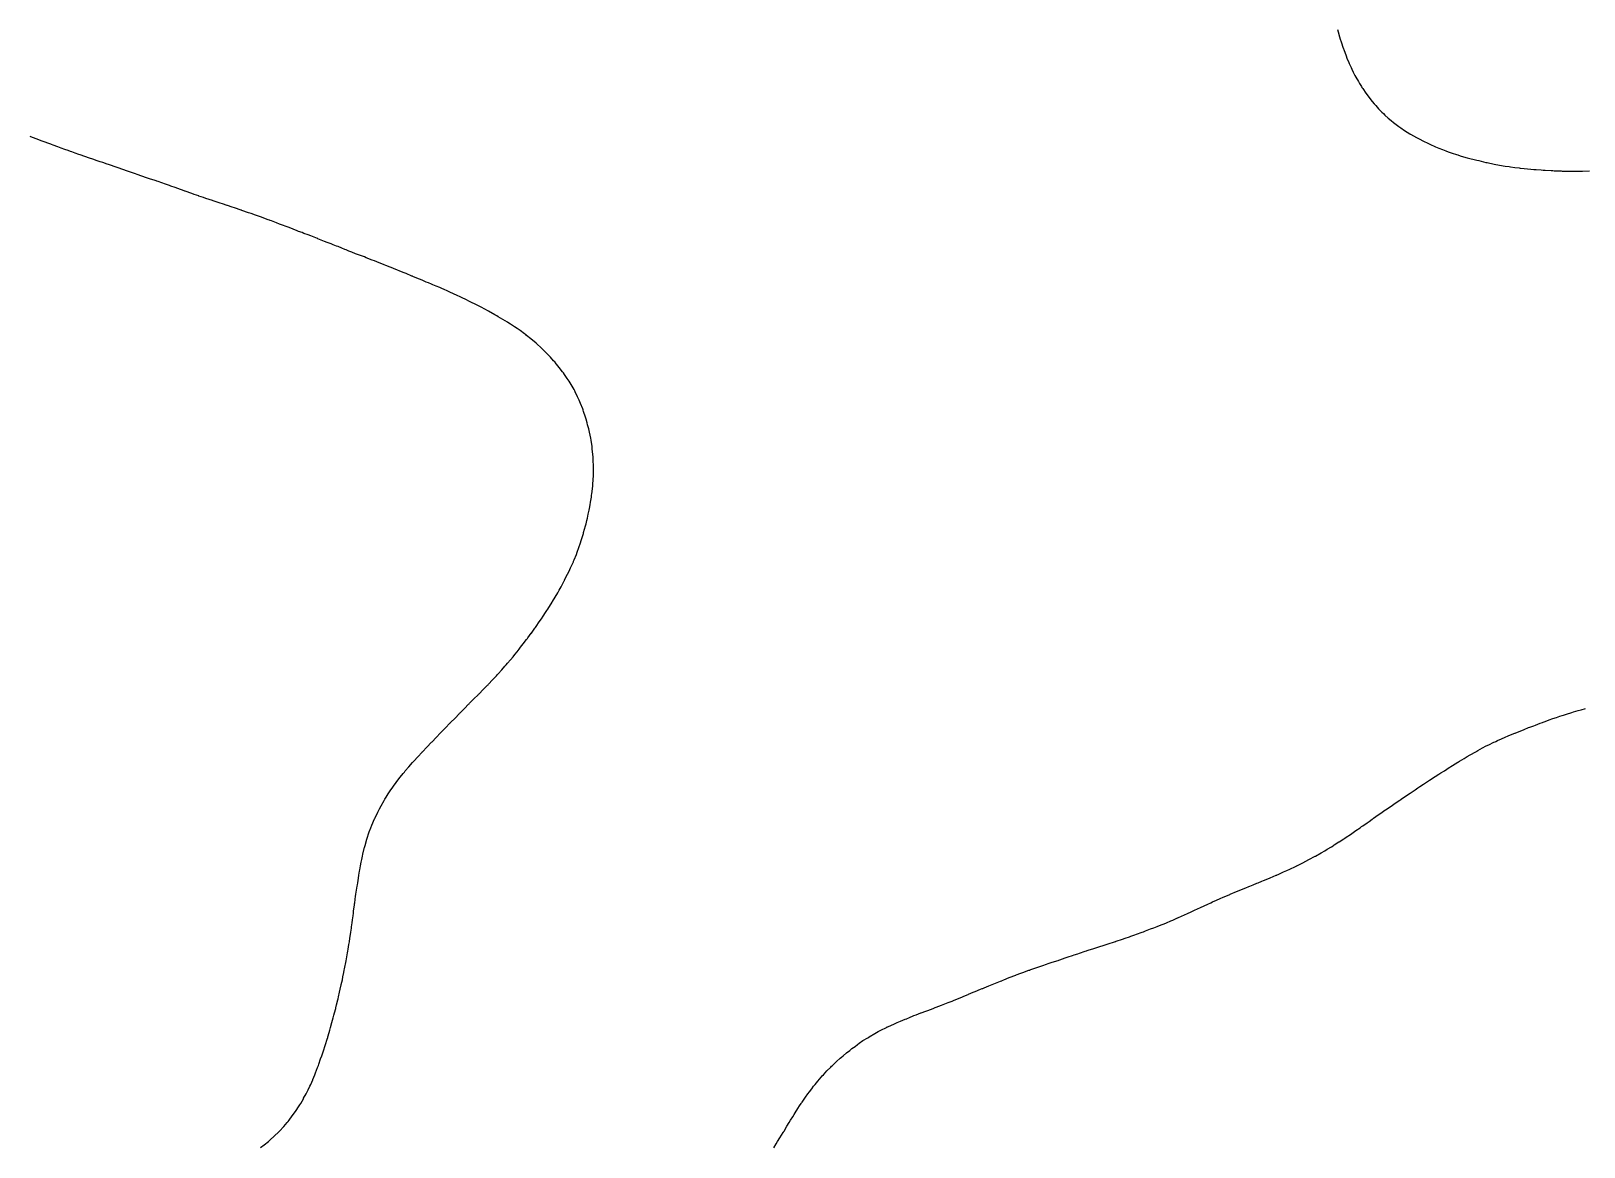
# Model space of a CAD drawing. Extents: x -717078 to -715000, y -984629 to -984000.
# Drawn here: x -715437.7 to -715274.2, y -984363.1 to -984245.7 of the extents above; entities that cross this region are included whole.
import ezdxf

# ---------------------------------------------------------------- set-up
doc = ezdxf.new("R2010")
doc.units = 0
doc.layers.add('buffer_B2_0_1_clip', color=7, linetype='Continuous')

msp = doc.modelspace()

# ---------------------------------------------------------------- linework, layer by layer
at = {"layer": 'buffer_B2_0_1_clip'}
for points in [[(-715300.17, -984245.5), (-715300.03, -984245.97), (-715300.01, -984246.01), (-715299.87, -984246.5), (-715299.78, -984246.78), (-715299.55, -984247.45), (-715299.53, -984247.5), (-715299.53, -984247.53), (-715299.5, -984247.59), (-715299.26, -984248.26), (-715299.17, -984248.5), (-715298.97, -984248.97), (-715298.92, -984249.08), (-715298.73, -984249.5), (-715298.66, -984249.66), (-715298.5, -984249.96), (-715298.32, -984250.32), (-715298.22, -984250.5), (-715297.96, -984250.96), (-715297.83, -984251.17), (-715297.63, -984251.5), (-715297.58, -984251.58), (-715297.5, -984251.69), (-715297.18, -984252.17), (-715296.94, -984252.5), (-715296.75, -984252.75), (-715296.5, -984253.06), (-715296.3, -984253.3), (-715296.13, -984253.5), (-715295.83, -984253.83), (-715295.5, -984254.17), (-715295.33, -984254.33), (-715295.16, -984254.5), (-715294.81, -984254.81), (-715294.5, -984255.08), (-715294.27, -984255.27), (-715293.98, -984255.5), (-715293.7, -984255.7), (-715293.5, -984255.85), (-715293.11, -984256.11), (-715292.53, -984256.47), (-715292.5, -984256.49), (-715292.49, -984256.49), (-715292.48, -984256.5), (-715291.85, -984256.85), (-715291.5, -984257.04), (-715291.19, -984257.19), (-715290.56, -984257.5), (-715290.52, -984257.52), (-715290.5, -984257.53), (-715290.45, -984257.55), (-715289.83, -984257.83), (-715289.5, -984257.96), (-715289.11, -984258.11), (-715288.75, -984258.25), (-715288.5, -984258.35), (-715288.39, -984258.39), (-715288.07, -984258.5), (-715287.64, -984258.64), (-715287.5, -984258.69), (-715287.23, -984258.77), (-715286.88, -984258.88), (-715286.5, -984258.99), (-715285.5, -984259.24), (-715285.29, -984259.29), (-715284.53, -984259.47), (-715284.5, -984259.48), (-715284.48, -984259.48), (-715284.39, -984259.5), (-715283.65, -984259.65), (-715283.5, -984259.68), (-715282.5, -984259.86), (-715282.08, -984259.92), (-715281.94, -984259.94), (-715281.5, -984260), (-715281.05, -984260.05), (-715280.93, -984260.07), (-715280.5, -984260.12), (-715280.15, -984260.15), (-715279.82, -984260.18), (-715279.5, -984260.21), (-715279.23, -984260.23), (-715278.73, -984260.27), (-715278.5, -984260.29), (-715278.3, -984260.3), (-715277.66, -984260.34), (-715277.5, -984260.34), (-715277.35, -984260.35), (-715276.63, -984260.37), (-715276.5, -984260.38), (-715276.38, -984260.38), (-715275.62, -984260.38), (-715275.5, -984260.38), (-715275.38, -984260.38), (-715274.62, -984260.38), (-715274.5, -984260.38), (-715274.38, -984260.38), (-715273.63, -984260.37)], [(-715413.5, -984363.15), (-715413.14, -984362.86), (-715412.67, -984362.5), (-715412.58, -984362.42), (-715412.5, -984362.35), (-715412.06, -984361.94), (-715411.59, -984361.5), (-715411.55, -984361.45), (-715411.5, -984361.41), (-715411.07, -984360.93), (-715410.69, -984360.5), (-715410.6, -984360.4), (-715410.5, -984360.26), (-715410.17, -984359.83), (-715409.92, -984359.5), (-715409.75, -984359.25), (-715409.5, -984358.87), (-715409.36, -984358.64), (-715409.27, -984358.5), (-715408.99, -984358.01), (-715408.97, -984357.97), (-715408.7, -984357.5), (-715408.64, -984357.36), (-715408.5, -984357.08), (-715408.31, -984356.69), (-715408.22, -984356.5), (-715408.01, -984356.01), (-715408, -984356), (-715407.79, -984355.5), (-715407.71, -984355.29), (-715407.5, -984354.74), (-715407.43, -984354.57), (-715407.41, -984354.5), (-715407.36, -984354.36), (-715407.18, -984353.82), (-715407.06, -984353.5), (-715406.93, -984353.07), (-715406.85, -984352.85), (-715406.73, -984352.5), (-715406.68, -984352.32), (-715406.5, -984351.75), (-715406.44, -984351.56), (-715406.42, -984351.5), (-715406.39, -984351.39), (-715406.22, -984350.78), (-715406.14, -984350.5), (-715406, -984350), (-715406, -984350), (-715405.86, -984349.5), (-715405.79, -984349.21), (-715405.62, -984348.62), (-715405.59, -984348.5), (-715405.57, -984348.43), (-715405.5, -984348.13), (-715405.38, -984347.62), (-715405.35, -984347.5), (-715405.3, -984347.3), (-715405.19, -984346.81), (-715405.11, -984346.5), (-715405.01, -984346.01), (-715405.01, -984345.99), (-715404.89, -984345.5), (-715404.83, -984345.17), (-715404.74, -984344.74), (-715404.69, -984344.5), (-715404.66, -984344.34), (-715404.5, -984343.51), (-715404.5, -984343.5), (-715404.5, -984343.5), (-715404.5, -984343.5), (-715404.35, -984342.65), (-715404.32, -984342.5), (-715404.28, -984342.28), (-715404.21, -984341.79), (-715404.16, -984341.5), (-715404.1, -984341.1), (-715404.07, -984340.93), (-715404.01, -984340.5), (-715403.95, -984340.05), (-715403.93, -984339.93), (-715403.88, -984339.5), (-715403.83, -984339.17), (-715403.77, -984338.77), (-715403.74, -984338.5), (-715403.71, -984338.29), (-715403.62, -984337.62), (-715403.61, -984337.5), (-715403.6, -984337.4), (-715403.5, -984336.68), (-715403.48, -984336.52), (-715403.48, -984336.5), (-715403.47, -984336.47), (-715403.35, -984335.65), (-715403.32, -984335.5), (-715403.28, -984335.28), (-715403.21, -984334.79), (-715403.16, -984334.5), (-715403.08, -984334.08), (-715403.06, -984333.94), (-715402.98, -984333.5), (-715402.9, -984333.1), (-715402.84, -984332.84), (-715402.78, -984332.5), (-715402.73, -984332.27), (-715402.55, -984331.55), (-715402.54, -984331.5), (-715402.53, -984331.47), (-715402.5, -984331.36), (-715402.32, -984330.68), (-715402.26, -984330.5), (-715402.13, -984330.13), (-715402.07, -984329.93), (-715401.91, -984329.5), (-715401.79, -984329.21), (-715401.5, -984328.55), (-715401.48, -984328.52), (-715401.48, -984328.5), (-715401.46, -984328.46), (-715401.16, -984327.84), (-715400.99, -984327.5), (-715400.82, -984327.18), (-715400.5, -984326.64), (-715400.45, -984326.55), (-715400.42, -984326.5), (-715400.28, -984326.28), (-715400.07, -984325.93), (-715399.78, -984325.5), (-715399.66, -984325.34), (-715399.5, -984325.12), (-715399.25, -984324.75), (-715399.06, -984324.5), (-715398.82, -984324.18), (-715398.5, -984323.79), (-715398.37, -984323.63), (-715398.27, -984323.5), (-715397.91, -984323.09), (-715397.5, -984322.63), (-715397.44, -984322.56), (-715397.38, -984322.5), (-715396.96, -984322.04), (-715396.5, -984321.55), (-715396.48, -984321.52), (-715396.45, -984321.5), (-715395.99, -984321.01), (-715395.5, -984320.5), (-715395.5, -984320.5), (-715395.5, -984320.5), (-715395.46, -984320.46), (-715395.02, -984319.98), (-715394.55, -984319.5), (-715394.52, -984319.48), (-715394.5, -984319.45), (-715394.03, -984318.97), (-715393.57, -984318.5), (-715393.53, -984318.47), (-715393.5, -984318.43), (-715393.04, -984317.96), (-715392.59, -984317.5), (-715392.55, -984317.45), (-715392.5, -984317.41), (-715392.05, -984316.95), (-715391.61, -984316.5), (-715391.55, -984316.45), (-715391.5, -984316.39), (-715391.06, -984315.94), (-715390.6, -984315.5), (-715390.55, -984315.45), (-715390.5, -984315.4), (-715390.06, -984314.94), (-715389.62, -984314.5), (-715389.56, -984314.44), (-715389.5, -984314.38), (-715389.08, -984313.92), (-715388.68, -984313.5), (-715388.59, -984313.41), (-715388.5, -984313.31), (-715388.12, -984312.88), (-715387.79, -984312.5), (-715387.65, -984312.35), (-715387.5, -984312.17), (-715387.19, -984311.81), (-715386.93, -984311.5), (-715386.74, -984311.26), (-715386.5, -984310.97), (-715386.29, -984310.71), (-715386.13, -984310.5), (-715385.86, -984310.14), (-715385.5, -984309.69), (-715385.42, -984309.58), (-715385.36, -984309.5), (-715385.01, -984309.01), (-715385, -984309), (-715384.64, -984308.5), (-715384.58, -984308.42), (-715384.5, -984308.31), (-715384.17, -984307.83), (-715383.94, -984307.5), (-715383.77, -984307.23), (-715383.5, -984306.83), (-715383.37, -984306.63), (-715383.28, -984306.5), (-715382.98, -984306.02), (-715382.92, -984305.93), (-715382.66, -984305.5), (-715382.6, -984305.4), (-715382.5, -984305.23), (-715382.23, -984304.77), (-715382.07, -984304.5), (-715381.87, -984304.13), (-715381.58, -984303.58), (-715381.54, -984303.5), (-715381.53, -984303.47), (-715381.5, -984303.42), (-715381.19, -984302.81), (-715381.04, -984302.5), (-715380.87, -984302.13), (-715380.65, -984301.65), (-715380.58, -984301.5), (-715380.56, -984301.44), (-715380.5, -984301.3), (-715380.27, -984300.73), (-715380.18, -984300.5), (-715380.01, -984300.01), (-715380.01, -984299.99), (-715379.83, -984299.5), (-715379.75, -984299.25), (-715379.53, -984298.53), (-715379.52, -984298.5), (-715379.51, -984298.49), (-715379.5, -984298.44), (-715379.29, -984297.71), (-715379.24, -984297.5), (-715379.16, -984297.16), (-715379.1, -984296.9), (-715379.01, -984296.5), (-715378.93, -984296.07), (-715378.9, -984295.9), (-715378.82, -984295.5), (-715378.78, -984295.22), (-715378.69, -984294.69), (-715378.66, -984294.5), (-715378.65, -984294.35), (-715378.55, -984293.55), (-715378.55, -984293.5), (-715378.55, -984293.45), (-715378.5, -984292.78), (-715378.48, -984292.52), (-715378.48, -984292.5), (-715378.48, -984292.48), (-715378.47, -984291.53), (-715378.47, -984291.5), (-715378.47, -984291.47), (-715378.5, -984290.78), (-715378.51, -984290.51), (-715378.51, -984290.5), (-715378.51, -984290.49), (-715378.6, -984289.6), (-715378.61, -984289.5), (-715378.62, -984289.38), (-715378.72, -984288.72), (-715378.75, -984288.5), (-715378.82, -984288.18), (-715378.88, -984287.88), (-715378.97, -984287.5), (-715379.08, -984287.08), (-715379.13, -984286.87), (-715379.23, -984286.5), (-715379.29, -984286.29), (-715379.5, -984285.68), (-715379.55, -984285.55), (-715379.56, -984285.5), (-715379.6, -984285.4), (-715379.83, -984284.83), (-715379.97, -984284.5), (-715380.14, -984284.14), (-715380.38, -984283.62), (-715380.44, -984283.5), (-715380.46, -984283.46), (-715380.5, -984283.39), (-715380.83, -984282.83), (-715381.03, -984282.5), (-715381.22, -984282.22), (-715381.5, -984281.8), (-715381.62, -984281.62), (-715381.72, -984281.5), (-715382.06, -984281.06), (-715382.5, -984280.52), (-715382.51, -984280.51), (-715382.51, -984280.5), (-715382.66, -984280.34), (-715382.98, -984279.98), (-715383.44, -984279.5), (-715383.5, -984279.44), (-715383.98, -984278.98), (-715384.44, -984278.56), (-715384.5, -984278.51), (-715384.5, -984278.5), (-715384.51, -984278.5), (-715385.05, -984278.05), (-715385.5, -984277.68), (-715385.6, -984277.6), (-715385.74, -984277.5), (-715386.18, -984277.18), (-715386.5, -984276.96), (-715386.77, -984276.77), (-715387.19, -984276.5), (-715387.38, -984276.38), (-715387.5, -984276.3), (-715387.99, -984276.01), (-715388, -984276), (-715388.5, -984275.71), (-715388.63, -984275.63), (-715388.86, -984275.5), (-715389.5, -984275.14), (-715389.91, -984274.91), (-715390.28, -984274.72), (-715390.5, -984274.6), (-715390.57, -984274.57), (-715390.7, -984274.5), (-715391.5, -984274.1), (-715391.9, -984273.9), (-715392.29, -984273.71), (-715392.5, -984273.61), (-715392.57, -984273.57), (-715392.73, -984273.5), (-715393.26, -984273.26), (-715393.5, -984273.15), (-715393.95, -984272.95), (-715394.12, -984272.88), (-715394.5, -984272.71), (-715394.65, -984272.65), (-715395.01, -984272.5), (-715395.36, -984272.36), (-715395.5, -984272.3), (-715395.84, -984272.16), (-715396.06, -984272.06), (-715396.5, -984271.88), (-715396.77, -984271.77), (-715397.4, -984271.5), (-715397.47, -984271.47), (-715397.5, -984271.46), (-715397.57, -984271.43), (-715398.18, -984271.18), (-715398.5, -984271.05), (-715399.5, -984270.64), (-715399.6, -984270.6), (-715399.85, -984270.5), (-715400.32, -984270.32), (-715400.5, -984270.25), (-715400.93, -984270.07), (-715401.03, -984270.03), (-715401.5, -984269.84), (-715401.75, -984269.75), (-715402.38, -984269.5), (-715402.58, -984269.42), (-715403.19, -984269.19), (-715403.5, -984269.08), (-715403.91, -984268.91), (-715404.2, -984268.8), (-715404.5, -984268.68), (-715404.63, -984268.63), (-715404.95, -984268.5), (-715405.34, -984268.34), (-715405.5, -984268.28), (-715405.86, -984268.14), (-715406.06, -984268.06), (-715406.5, -984267.89), (-715406.78, -984267.78), (-715407.47, -984267.5), (-715407.49, -984267.49), (-715407.5, -984267.49), (-715407.52, -984267.48), (-715408.21, -984267.21), (-715408.5, -984267.1), (-715408.94, -984266.94), (-715409.14, -984266.86), (-715409.5, -984266.73), (-715409.66, -984266.66), (-715410.08, -984266.5), (-715410.5, -984266.34), (-715411.5, -984265.96), (-715411.83, -984265.83), (-715412.37, -984265.63), (-715412.5, -984265.58), (-715412.56, -984265.56), (-715412.72, -984265.5), (-715413.5, -984265.21), (-715413.95, -984265.05), (-715414.03, -984265.03), (-715414.5, -984264.86), (-715414.77, -984264.77), (-715415.48, -984264.52), (-715415.5, -984264.51), (-715415.51, -984264.51), (-715415.54, -984264.5), (-715416.26, -984264.26), (-715416.5, -984264.18), (-715416.98, -984264.02), (-715417.01, -984264.01), (-715417.5, -984263.84), (-715417.76, -984263.76), (-715418.48, -984263.52), (-715418.5, -984263.52), (-715418.51, -984263.51), (-715418.55, -984263.5), (-715419.26, -984263.26), (-715419.5, -984263.18), (-715419.99, -984263.01), (-715420, -984263), (-715420.5, -984262.84), (-715420.75, -984262.75), (-715421.45, -984262.5), (-715421.49, -984262.49), (-715421.53, -984262.47), (-715422.22, -984262.22), (-715422.5, -984262.13), (-715422.96, -984261.96), (-715423.08, -984261.92), (-715423.5, -984261.77), (-715424.29, -984261.5), (-715424.44, -984261.44), (-715424.5, -984261.42), (-715424.61, -984261.39), (-715425.19, -984261.19), (-715425.5, -984261.08), (-715426.5, -984260.74), (-715426.68, -984260.68), (-715427.18, -984260.5), (-715427.5, -984260.39), (-715428.5, -984260.04), (-715428.91, -984259.91), (-715429.19, -984259.81), (-715429.5, -984259.71), (-715429.65, -984259.65), (-715430.1, -984259.5), (-715430.4, -984259.4), (-715430.5, -984259.37), (-715430.7, -984259.3), (-715431.15, -984259.15), (-715431.5, -984259.02), (-715432.5, -984258.68), (-715432.63, -984258.63), (-715433.01, -984258.5), (-715433.37, -984258.37), (-715433.5, -984258.32), (-715433.77, -984258.23), (-715434.11, -984258.11), (-715434.5, -984257.97), (-715434.84, -984257.84), (-715435.34, -984257.66), (-715435.5, -984257.6), (-715435.57, -984257.57), (-715435.78, -984257.5), (-715436.3, -984257.3), (-715436.5, -984257.23), (-715436.94, -984257.06), (-715437.03, -984257.03), (-715437.5, -984256.85), (-715437.75, -984256.75)], [(-715359.5, -984363.17), (-715359.24, -984362.76), (-715359.08, -984362.5), (-715358.86, -984362.14), (-715358.5, -984361.55), (-715358.48, -984361.52), (-715358.47, -984361.5), (-715358.41, -984361.41), (-715358.1, -984360.9), (-715357.86, -984360.5), (-715357.72, -984360.28), (-715357.5, -984359.92), (-715357.34, -984359.66), (-715357.23, -984359.5), (-715356.95, -984359.05), (-715356.77, -984358.77), (-715356.59, -984358.5), (-715356.56, -984358.44), (-715356.5, -984358.36), (-715356.15, -984357.85), (-715355.9, -984357.5), (-715355.73, -984357.27), (-715355.5, -984356.97), (-715355.3, -984356.7), (-715355.13, -984356.5), (-715354.85, -984356.15), (-715354.5, -984355.75), (-715354.38, -984355.62), (-715354.27, -984355.5), (-715353.91, -984355.09), (-715353.5, -984354.68), (-715353.41, -984354.59), (-715353.32, -984354.5), (-715352.9, -984354.1), (-715352.5, -984353.76), (-715352.36, -984353.64), (-715352.2, -984353.5), (-715351.82, -984353.18), (-715351.5, -984352.93), (-715351.26, -984352.74), (-715350.93, -984352.5), (-715350.69, -984352.31), (-715350.5, -984352.18), (-715350.1, -984351.9), (-715349.59, -984351.59), (-715349.5, -984351.53), (-715349.48, -984351.52), (-715349.45, -984351.5), (-715348.85, -984351.15), (-715348.5, -984350.95), (-715348.21, -984350.79), (-715347.61, -984350.5), (-715347.54, -984350.46), (-715347.5, -984350.45), (-715347.41, -984350.41), (-715346.85, -984350.15), (-715346.5, -984350), (-715346.15, -984349.85), (-715345.65, -984349.65), (-715345.5, -984349.59), (-715345.44, -984349.56), (-715345.29, -984349.5), (-715344.73, -984349.27), (-715344.5, -984349.19), (-715344.01, -984348.99), (-715343.99, -984348.99), (-715343.5, -984348.8), (-715343.28, -984348.72), (-715342.7, -984348.5), (-715342.56, -984348.44), (-715342.5, -984348.42), (-715342.38, -984348.38), (-715341.84, -984348.16), (-715341.5, -984348.03), (-715341.12, -984347.88), (-715340.73, -984347.73), (-715340.5, -984347.64), (-715340.4, -984347.6), (-715340.16, -984347.5), (-715339.69, -984347.31), (-715339.5, -984347.23), (-715339.03, -984347.03), (-715338.99, -984347.01), (-715338.5, -984346.81), (-715338.28, -984346.72), (-715337.73, -984346.5), (-715337.57, -984346.43), (-715337.5, -984346.4), (-715337.34, -984346.34), (-715336.87, -984346.13), (-715336.5, -984345.98), (-715336.16, -984345.84), (-715335.64, -984345.64), (-715335.5, -984345.59), (-715335.44, -984345.56), (-715335.28, -984345.5), (-715334.73, -984345.27), (-715334, -984345), (-715333.99, -984344.99), (-715333.5, -984344.81), (-715333.27, -984344.73), (-715332.63, -984344.5), (-715332.53, -984344.47), (-715332.5, -984344.45), (-715332.43, -984344.43), (-715331.8, -984344.2), (-715331.5, -984344.1), (-715331.06, -984343.94), (-715330.89, -984343.89), (-715330.5, -984343.76), (-715330.31, -984343.69), (-715329.71, -984343.5), (-715329.55, -984343.45), (-715329.5, -984343.43), (-715329.39, -984343.39), (-715328.81, -984343.19), (-715328.5, -984343.08), (-715328.06, -984342.94), (-715327.88, -984342.88), (-715327.5, -984342.75), (-715327.31, -984342.69), (-715326.72, -984342.5), (-715326.56, -984342.44), (-715326.5, -984342.43), (-715326.39, -984342.39), (-715325.8, -984342.2), (-715325.5, -984342.1), (-715325.05, -984341.95), (-715324.91, -984341.91), (-715324.5, -984341.78), (-715324.29, -984341.71), (-715323.62, -984341.5), (-715323.53, -984341.47), (-715323.5, -984341.46), (-715323.44, -984341.44), (-715322.78, -984341.22), (-715322.5, -984341.12), (-715322.04, -984340.96), (-715321.92, -984340.92), (-715321.5, -984340.78), (-715321.3, -984340.7), (-715320.73, -984340.5), (-715320.56, -984340.44), (-715320.5, -984340.41), (-715320.36, -984340.36), (-715319.85, -984340.15), (-715319.5, -984340.02), (-715319.13, -984339.87), (-715318.71, -984339.71), (-715318.5, -984339.63), (-715318.41, -984339.59), (-715318.17, -984339.5), (-715317.71, -984339.29), (-715317.5, -984339.21), (-715317.01, -984338.99), (-715316.97, -984338.97), (-715316.5, -984338.77), (-715316.32, -984338.68), (-715315.89, -984338.5), (-715315.63, -984338.37), (-715315.5, -984338.32), (-715315.15, -984338.15), (-715314.95, -984338.05), (-715314.5, -984337.85), (-715314.26, -984337.74), (-715313.73, -984337.5), (-715313.57, -984337.43), (-715313.5, -984337.39), (-715313.3, -984337.3), (-715312.89, -984337.11), (-715312.5, -984336.94), (-715312.19, -984336.81), (-715311.54, -984336.54), (-715311.5, -984336.53), (-715311.48, -984336.52), (-715311.44, -984336.5), (-715310.79, -984336.21), (-715310.5, -984336.09), (-715310.08, -984335.92), (-715309.81, -984335.81), (-715309.5, -984335.69), (-715309.37, -984335.63), (-715309.03, -984335.5), (-715308.66, -984335.34), (-715308.5, -984335.28), (-715308.12, -984335.12), (-715307.95, -984335.05), (-715307.5, -984334.87), (-715307.24, -984334.76), (-715306.61, -984334.5), (-715306.53, -984334.47), (-715306.5, -984334.45), (-715306.41, -984334.41), (-715305.85, -984334.15), (-715305.5, -984334), (-715305.16, -984333.84), (-715304.56, -984333.56), (-715304.5, -984333.53), (-715304.48, -984333.52), (-715304.44, -984333.5), (-715303.82, -984333.18), (-715303.5, -984333.02), (-715303.16, -984332.84), (-715302.52, -984332.5), (-715302.51, -984332.49), (-715302.5, -984332.49), (-715302.48, -984332.48), (-715301.87, -984332.13), (-715301.5, -984331.91), (-715301.24, -984331.76), (-715300.79, -984331.5), (-715300.61, -984331.39), (-715300.5, -984331.31), (-715300.01, -984330.99), (-715299.97, -984330.97), (-715299.5, -984330.67), (-715299.4, -984330.6), (-715299.23, -984330.5), (-715298.8, -984330.2), (-715298.5, -984330), (-715298.21, -984329.79), (-715297.78, -984329.5), (-715297.62, -984329.38), (-715297.5, -984329.3), (-715297.03, -984328.97), (-715296.82, -984328.82), (-715296.5, -984328.6), (-715296.44, -984328.56), (-715296.36, -984328.5), (-715295.86, -984328.14), (-715295.5, -984327.89), (-715295.27, -984327.73), (-715294.92, -984327.5), (-715294.67, -984327.33), (-715294.5, -984327.21), (-715294.08, -984326.92), (-715293.59, -984326.59), (-715293.5, -984326.53), (-715293.48, -984326.52), (-715293.46, -984326.5), (-715292.89, -984326.11), (-715292.5, -984325.85), (-715292.29, -984325.71), (-715291.98, -984325.5), (-715291.7, -984325.3), (-715291.5, -984325.17), (-715291.1, -984324.9), (-715290.56, -984324.56), (-715290.5, -984324.52), (-715290.49, -984324.51), (-715290.47, -984324.5), (-715289.89, -984324.11), (-715289.5, -984323.87), (-715289.28, -984323.72), (-715288.91, -984323.5), (-715288.66, -984323.34), (-715288.5, -984323.23), (-715288.05, -984322.95), (-715287.78, -984322.78), (-715287.5, -984322.61), (-715287.43, -984322.57), (-715287.32, -984322.5), (-715286.81, -984322.19), (-715286.5, -984322), (-715286.18, -984321.82), (-715285.6, -984321.5), (-715285.54, -984321.46), (-715285.5, -984321.44), (-715285.37, -984321.37), (-715284.9, -984321.1), (-715284.5, -984320.89), (-715284.24, -984320.76), (-715283.69, -984320.5), (-715283.56, -984320.44), (-715283.5, -984320.41), (-715283.33, -984320.33), (-715282.88, -984320.12), (-715282.5, -984319.96), (-715282.18, -984319.82), (-715281.58, -984319.58), (-715281.5, -984319.55), (-715281.47, -984319.53), (-715281.38, -984319.5), (-715280.75, -984319.25), (-715280.5, -984319.15), (-715280.04, -984318.96), (-715279.92, -984318.92), (-715279.5, -984318.76), (-715279.31, -984318.69), (-715278.81, -984318.5), (-715278.59, -984318.41), (-715278.5, -984318.38), (-715278.31, -984318.31), (-715277.86, -984318.14), (-715277.5, -984318.01), (-715277.12, -984317.88), (-715276.75, -984317.75), (-715276.5, -984317.67), (-715276.37, -984317.63), (-715275.96, -984317.5), (-715275.61, -984317.39), (-715275.5, -984317.36), (-715275.3, -984317.3), (-715274.84, -984317.16), (-715274.5, -984317.07), (-715274.05, -984316.95)]]:
    msp.add_lwpolyline(points, dxfattribs=at)

doc.saveas('drawing.dxf')
